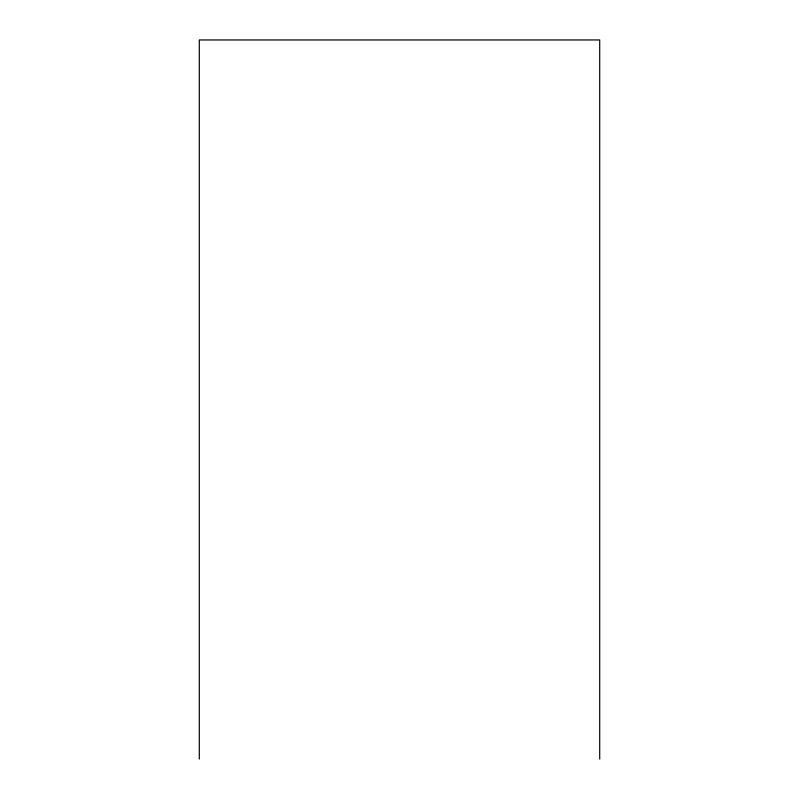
<?xml version="1.0" encoding="UTF-8"?>
<svg xmlns="http://www.w3.org/2000/svg" width="799" height="799" viewBox="0 0 799 799"><rect width="100%" height="100%" fill="white"/><g stroke="black" fill="none" stroke-linecap="round" stroke-linejoin="round"><path stroke-width="1.2" d="M599.709 759.05L599.709 39.95L199.291 39.95L199.291 759.05"/></g></svg>
